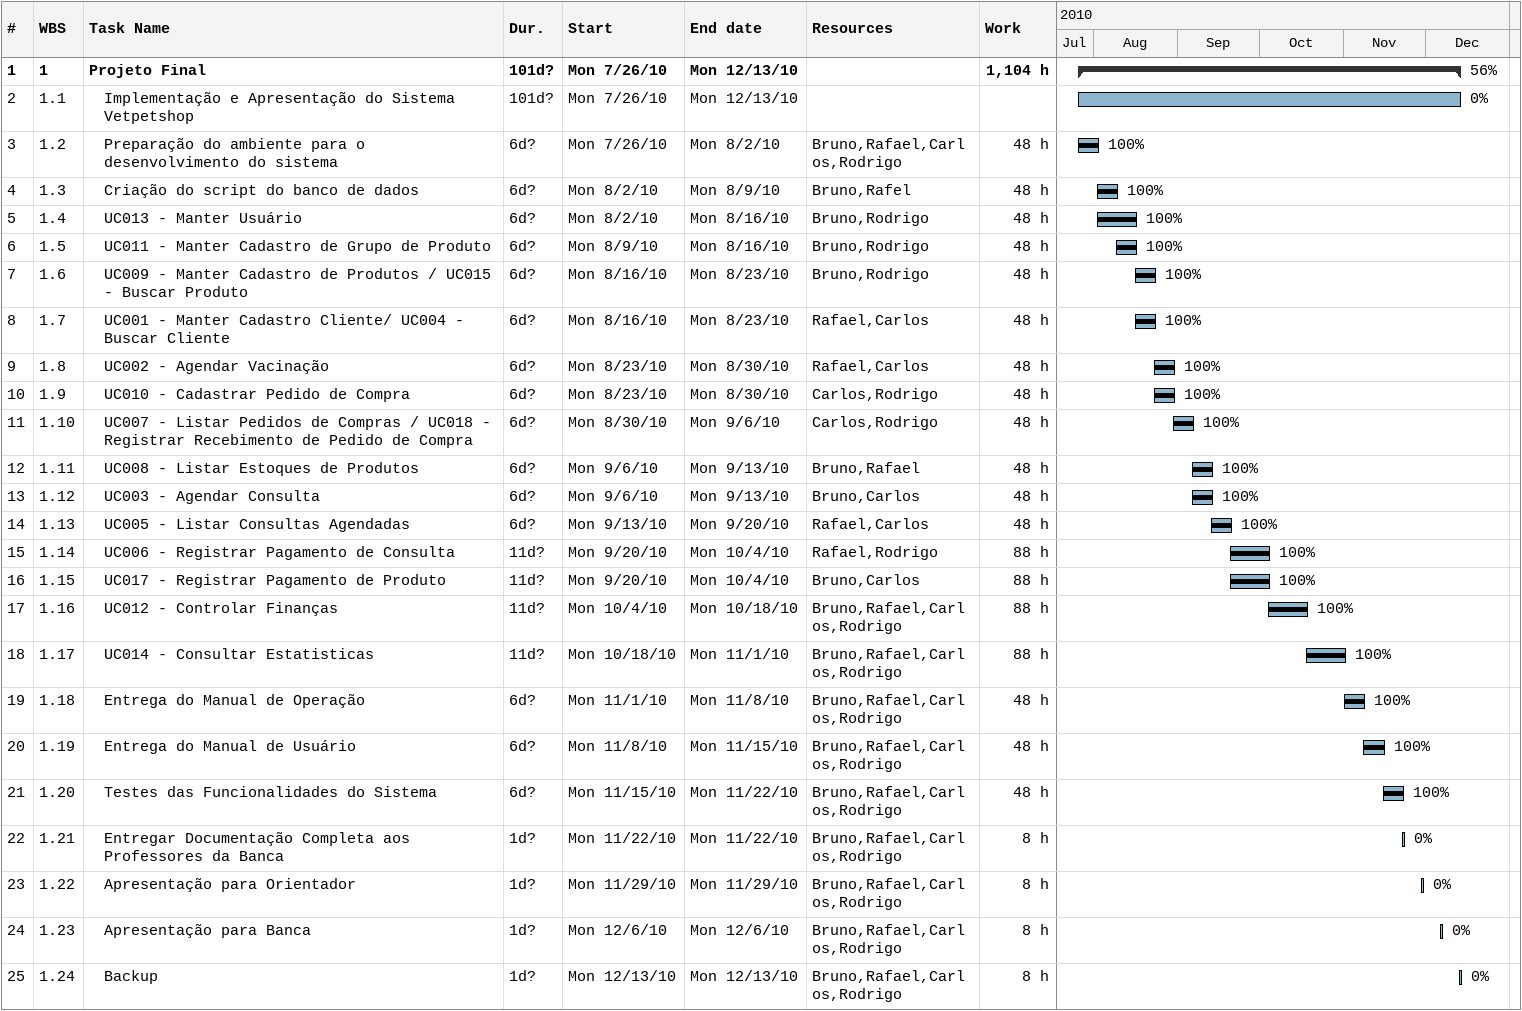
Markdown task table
| ID | WBS | Task | Duration | Start | Finish | Resources | % complete | Work (h) |
|---|---|---|---|---|---|---|---|---|
| 1 | 1 | **Projeto Final** | 101d? | 2010-07-26 | 2010-12-13 |  | 56 | 1104 |
| 2 | 1.1 | Implementação e Apresentação do Sistema Vetpetshop | 101d? | 2010-07-26 | 2010-12-13 |  | 0 |  |
| 3 | 1.2 | Preparação do ambiente para o desenvolvimento do sistema | 6d? | 2010-07-26 | 2010-08-02 | Bruno,Rafael,Carlos,Rodrigo | 100 | 48 |
| 4 | 1.3 | Criação do script do banco de dados | 6d? | 2010-08-02 | 2010-08-09 | Bruno,Rafel | 100 | 48 |
| 5 | 1.4 | UC013 - Manter Usuário | 6d? | 2010-08-02 | 2010-08-16 | Bruno,Rodrigo | 100 | 48 |
| 6 | 1.5 | UC011 - Manter Cadastro de Grupo de Produto | 6d? | 2010-08-09 | 2010-08-16 | Bruno,Rodrigo | 100 | 48 |
| 7 | 1.6 | UC009 - Manter Cadastro de Produtos / UC015 - Buscar Produto | 6d? | 2010-08-16 | 2010-08-23 | Bruno,Rodrigo | 100 | 48 |
| 8 | 1.7 | UC001 - Manter Cadastro Cliente/ UC004 - Buscar Cliente | 6d? | 2010-08-16 | 2010-08-23 | Rafael,Carlos | 100 | 48 |
| 9 | 1.8 | UC002 - Agendar Vacinação | 6d? | 2010-08-23 | 2010-08-30 | Rafael,Carlos | 100 | 48 |
| 10 | 1.9 | UC010 - Cadastrar Pedido de Compra | 6d? | 2010-08-23 | 2010-08-30 | Carlos,Rodrigo | 100 | 48 |
| 11 | 1.10 | UC007 - Listar Pedidos de Compras / UC018 - Registrar Recebimento de Pedido de Compra | 6d? | 2010-08-30 | 2010-09-06 | Carlos,Rodrigo | 100 | 48 |
| 12 | 1.11 | UC008 - Listar Estoques de Produtos | 6d? | 2010-09-06 | 2010-09-13 | Bruno,Rafael | 100 | 48 |
| 13 | 1.12 | UC003 - Agendar Consulta | 6d? | 2010-09-06 | 2010-09-13 | Bruno,Carlos | 100 | 48 |
| 14 | 1.13 | UC005 - Listar Consultas Agendadas | 6d? | 2010-09-13 | 2010-09-20 | Rafael,Carlos | 100 | 48 |
| 15 | 1.14 | UC006 - Registrar Pagamento de Consulta | 11d? | 2010-09-20 | 2010-10-04 | Rafael,Rodrigo | 100 | 88 |
| 16 | 1.15 | UC017 - Registrar Pagamento de Produto | 11d? | 2010-09-20 | 2010-10-04 | Bruno,Carlos | 100 | 88 |
| 17 | 1.16 | UC012 - Controlar Finanças | 11d? | 2010-10-04 | 2010-10-18 | Bruno,Rafael,Carlos,Rodrigo | 100 | 88 |
| 18 | 1.17 | UC014 - Consultar Estatisticas | 11d? | 2010-10-18 | 2010-11-01 | Bruno,Rafael,Carlos,Rodrigo | 100 | 88 |
| 19 | 1.18 | Entrega do Manual de Operação | 6d? | 2010-11-01 | 2010-11-08 | Bruno,Rafael,Carlos,Rodrigo | 100 | 48 |
| 20 | 1.19 | Entrega do Manual de Usuário | 6d? | 2010-11-08 | 2010-11-15 | Bruno,Rafael,Carlos,Rodrigo | 100 | 48 |
| 21 | 1.20 | Testes das Funcionalidades do Sistema | 6d? | 2010-11-15 | 2010-11-22 | Bruno,Rafael,Carlos,Rodrigo | 100 | 48 |
| 22 | 1.21 | Entregar Documentação Completa aos Professores da Banca | 1d? | 2010-11-22 | 2010-11-22 | Bruno,Rafael,Carlos,Rodrigo | 0 | 8 |
| 23 | 1.22 | Apresentação para Orientador | 1d? | 2010-11-29 | 2010-11-29 | Bruno,Rafael,Carlos,Rodrigo | 0 | 8 |
| 24 | 1.23 | Apresentação para Banca | 1d? | 2010-12-06 | 2010-12-06 | Bruno,Rafael,Carlos,Rodrigo | 0 | 8 |
| 25 | 1.24 | Backup | 1d? | 2010-12-13 | 2010-12-13 | Bruno,Rafael,Carlos,Rodrigo | 0 | 8 |
